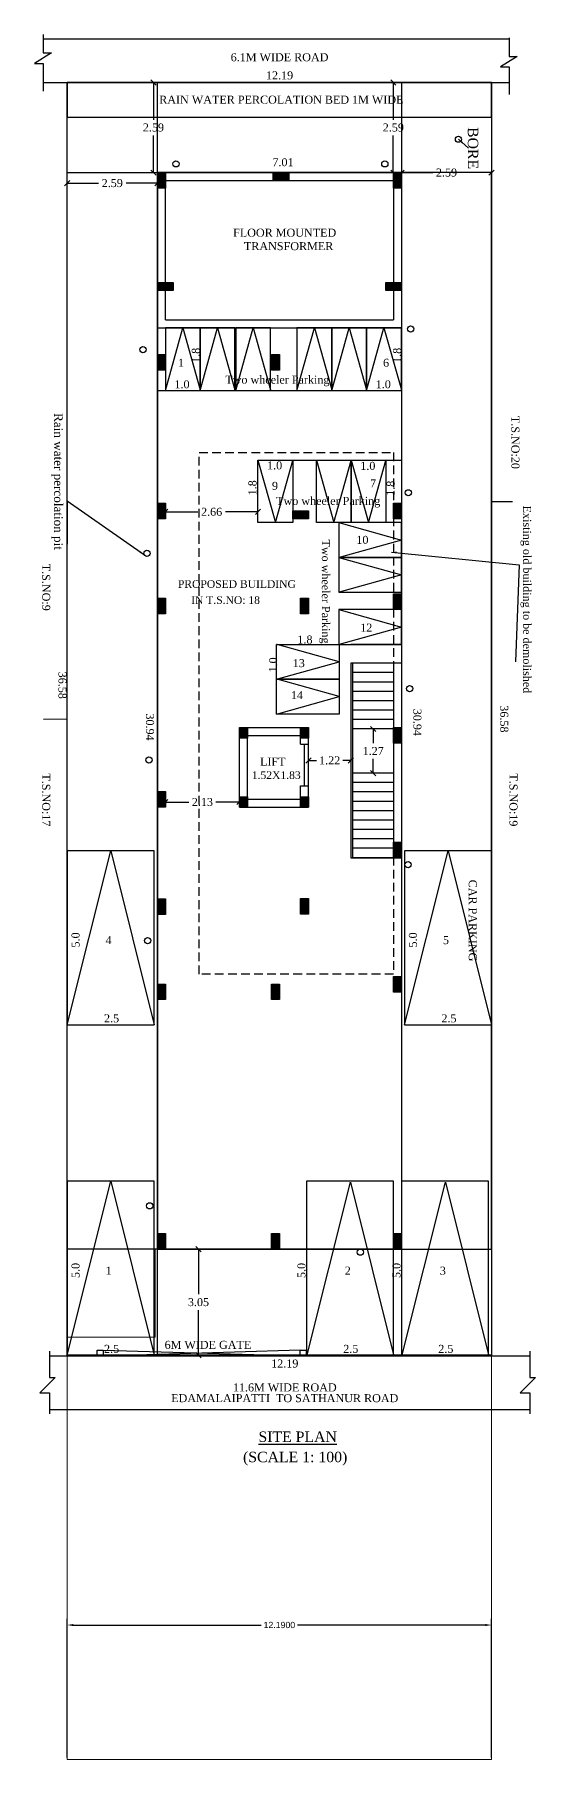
# Model space of a CAD drawing. Header units: metres. Extents: x 7608 to 7792, y -2400 to -2275.
# Drawn here: x 7716.26 to 7730.65, y -2400.38 to -2350.8 of the extents above; entities that cross this region are included whole.
import ezdxf

# ---------------------------------------------------------------- set-up
doc = ezdxf.new("R2010")
doc.units = ezdxf.units.M
doc.header["$MEASUREMENT"] = 0
doc.linetypes.add('HIDDEN', pattern=[0.375, 0.25, -0.125])
for name, color, linetype, plot in [('BLK_1_COVERED_AREA', 140, 'Continuous', False), ('PARKING_SLOT', 30, 'Continuous', False), ('TWO_WHEELER_PARKING', 2, 'Continuous', False)]:
    doc.layers.add(name, color=color, linetype=linetype, plot=plot)
for name, color, linetype in [('BLK_1_LVL_0_BLDG_FOOT_PRINT', 7, 'Continuous'), ('BLK_1_LVL_0_FRONT_SETBACK', 2, 'Continuous'), ('BLK_1_LVL_0_REAR_SETBACK', 7, 'Continuous'), ('BLK_1_LVL_0_SIDE_SETBACK1', 171, 'Continuous'), ('BLK_1_LVL_0_SIDE_SETBACK2', 7, 'Continuous'), ('PLOT_BOUNDARY', 70, 'Continuous')]:
    doc.layers.add(name, color=color, linetype=linetype)
doc.layers.add('ROAD_WIDTH', color=7, linetype='Continuous', lineweight=5)
doc.layers.add('WASTE_DISPOSAL', color=7, linetype='Continuous', lineweight=0)
doc.styles.add('Isa-', font='times.ttf')
doc.styles.get("Standard").update_dxf_attribs({"font": 'arial.ttf'})
doc.styles.add('STYLE2', font='times.ttf')
doc.dimstyles.new('ISO-25', dxfattribs={"dimscale": 0, "dimtxt": 0.23, "dimasz": 0.15, "dimexe": 1.25, "dimexo": 0.625, "dimgap": 0.11, "dimtad": 0, "dimtih": 1, "dimtoh": 1, "dimzin": 1, "dimdsep": 46, "dimtxsty": 'STYLE2', "dimblk": 'OBLIQUE', "dimcen": 0, "dimse1": 1, "dimse2": 1, "dimclrd": 1, "dimclrt": 3, "dimadec": 0, "dimazin": 2, "dimtfac": 1, "dimtix": 1, "dimtofl": 0, "dimtmove": 0, "dimatfit": 3, "dimfxl": 0, "dimtolj": 1, "dimarcsym": 0})
doc.dimstyles.get("Standard").update_dxf_attribs({"dimtxt": 0.18, "dimasz": 0.18, "dimexe": 0.18, "dimexo": 0.0625, "dimgap": 0.09, "dimtad": 0, "dimtih": 1, "dimtoh": 1, "dimdec": 4, "dimzin": 0, "dimdsep": 46, "dimtxsty": 'Standard', "dimcen": 0.09, "dimadec": 0, "dimazin": 0, "dimtfac": 1, "dimtdec": 4, "dimtofl": 0, "dimtmove": 0, "dimatfit": 3, "dimfxl": 0, "dimtolj": 1, "dimtzin": 0, "dimarcsym": 0})

# ---------------------------------------------------------------- blocks, each defined once
blk = doc.blocks.new('_Oblique')
at = {"color": 0, "linetype": 'ByBlock', "lineweight": -2}
blk.add_line((-0.5, -0.5), (0.5, 0.5), dxfattribs=at)
blk = doc.blocks.new('*D517')
at = {"color": 1, "lineweight": -2}
for p, q in [((7724.127, -2371.665), (7724.357, -2371.665)), ((7725.347, -2371.665), (7725.117, -2371.665))]:
    blk.add_line(p, q, dxfattribs=at)
at = {"layer": 'Defpoints', "color": 0}
for p in [(7724.127, -2371.395), (7724.127, -2371.665), (7725.347, -2371.665)]:
    blk.add_point(p, dxfattribs=at)
at = {"color": 1, "lineweight": -2, "xscale": 0.15, "yscale": 0.15, "zscale": 0.15, "rotation": 180}
blk.add_blockref('_Oblique', (7724.127, -2371.665), dxfattribs=at)
at = {"color": 1, "lineweight": -2, "xscale": 0.15, "yscale": 0.15, "zscale": 0.15}
blk.add_blockref('_Oblique', (7725.347, -2371.665), dxfattribs=at)
at = {"color": 3, "insert": (7724.737, -2371.665), "char_height": 0.23, "attachment_point": 5, "style": 'STYLE2'}
blk.add_mtext('\\A1;1.22', dxfattribs=at)
blk = doc.blocks.new('*D518')
at = {"color": 1, "lineweight": -2}
for p, q in [((7725.987, -2370.76), (7725.987, -2371.168)), ((7725.987, -2372.03), (7725.987, -2371.623))]:
    blk.add_line(p, q, dxfattribs=at)
at = {"layer": 'Defpoints', "color": 0}
for p in [(7725.982, -2370.76), (7725.987, -2370.76), (7725.982, -2372.03)]:
    blk.add_point(p, dxfattribs=at)
at = {"color": 1, "lineweight": -2, "xscale": 0.15, "yscale": 0.15, "zscale": 0.15}
for p, rotation in [((7725.987, -2370.76), 90), ((7725.987, -2372.03), 270)]:
    blk.add_blockref('_Oblique', p, dxfattribs=dict(at, rotation=rotation))
at = {"color": 3, "insert": (7725.987, -2371.395), "char_height": 0.23, "attachment_point": 5, "style": 'STYLE2'}
blk.add_mtext('\\A1;1.27', dxfattribs=at)
blk = doc.blocks.new('*D519')
at = {"color": 1, "lineweight": -2}
for p, q in [((7720.017, -2372.86), (7720.693, -2372.86)), ((7722.147, -2372.86), (7721.472, -2372.86))]:
    blk.add_line(p, q, dxfattribs=at)
at = {"layer": 'Defpoints', "color": 0}
for p in [(7720.017, -2372.785), (7722.147, -2372.71), (7722.147, -2372.86)]:
    blk.add_point(p, dxfattribs=at)
at = {"color": 1, "lineweight": -2, "xscale": 0.15, "yscale": 0.15, "zscale": 0.15, "rotation": 180}
blk.add_blockref('_Oblique', (7720.017, -2372.86), dxfattribs=at)
at = {"color": 1, "lineweight": -2, "xscale": 0.15, "yscale": 0.15, "zscale": 0.15}
blk.add_blockref('_Oblique', (7722.147, -2372.86), dxfattribs=at)
at = {"color": 3, "insert": (7721.082, -2372.86), "char_height": 0.23, "attachment_point": 5, "style": 'STYLE2'}
blk.add_mtext('\\A1;2.13', dxfattribs=at)
blk = doc.blocks.new('*D520')
at = {"color": 1, "lineweight": -2}
for p, q in [((7720.017, -2364.521), (7720.95, -2364.521)), ((7722.677, -2364.521), (7721.744, -2364.521))]:
    blk.add_line(p, q, dxfattribs=at)
at = {"layer": 'Defpoints', "color": 0}
for p in [(7720.017, -2364.72), (7722.677, -2364.521), (7722.677, -2364.72)]:
    blk.add_point(p, dxfattribs=at)
at = {"color": 1, "lineweight": -2, "xscale": 0.15, "yscale": 0.15, "zscale": 0.15, "rotation": 180}
blk.add_blockref('_Oblique', (7720.017, -2364.521), dxfattribs=at)
at = {"color": 1, "lineweight": -2, "xscale": 0.15, "yscale": 0.15, "zscale": 0.15}
blk.add_blockref('_Oblique', (7722.677, -2364.521), dxfattribs=at)
at = {"color": 3, "insert": (7721.347, -2364.521), "char_height": 0.23, "attachment_point": 5, "style": 'STYLE2'}
blk.add_mtext('\\A1;2.66', dxfattribs=at)
blk = doc.blocks.new('*D521')
at = {"color": 1, "lineweight": -2}
for p, q in [((7719.674, -2352.18), (7719.674, -2353.248)), ((7719.674, -2354.77), (7719.674, -2353.703))]:
    blk.add_line(p, q, dxfattribs=at)
at = {"layer": 'Defpoints', "color": 0}
for p in [(7719.674, -2352.18), (7719.787, -2352.18), (7719.787, -2354.77)]:
    blk.add_point(p, dxfattribs=at)
at = {"color": 1, "lineweight": -2, "xscale": 0.15, "yscale": 0.15, "zscale": 0.15}
for p, rotation in [((7719.674, -2352.18), 90), ((7719.674, -2354.77), 270)]:
    blk.add_blockref('_Oblique', p, dxfattribs=dict(at, rotation=rotation))
at = {"color": 3, "insert": (7719.674, -2353.475), "char_height": 0.23, "attachment_point": 5, "style": 'STYLE2'}
blk.add_mtext('\\A1;2.59', dxfattribs=at)
blk = doc.blocks.new('*D515')
at = {"color": 1, "lineweight": -2}
for p, q in [((7717.197, -2355.073), (7718.096, -2355.073)), ((7719.787, -2355.073), (7718.888, -2355.073))]:
    blk.add_line(p, q, dxfattribs=at)
at = {"layer": 'Defpoints', "color": 0}
for p in [(7717.197, -2354.77), (7719.787, -2354.77), (7717.197, -2355.073)]:
    blk.add_point(p, dxfattribs=at)
at = {"color": 1, "lineweight": -2, "xscale": 0.15, "yscale": 0.15, "zscale": 0.15, "rotation": 180}
blk.add_blockref('_Oblique', (7717.197, -2355.073), dxfattribs=at)
at = {"color": 1, "lineweight": -2, "xscale": 0.15, "yscale": 0.15, "zscale": 0.15}
blk.add_blockref('_Oblique', (7719.787, -2355.073), dxfattribs=at)
at = {"color": 3, "insert": (7718.492, -2355.073), "char_height": 0.23, "attachment_point": 5, "style": 'STYLE2'}
blk.add_mtext('\\A1;2.59', dxfattribs=at)
blk = doc.blocks.new('*D522')
at = {"color": 1, "lineweight": -2}
for p, q in [((7726.797, -2354.77), (7727.696, -2354.77)), ((7729.387, -2354.77), (7728.488, -2354.77))]:
    blk.add_line(p, q, dxfattribs=at)
at = {"layer": 'Defpoints', "color": 0}
for p in [(7726.797, -2354.77), (7729.387, -2354.77), (7729.387, -2354.77)]:
    blk.add_point(p, dxfattribs=at)
at = {"color": 1, "lineweight": -2, "xscale": 0.15, "yscale": 0.15, "zscale": 0.15, "rotation": 180}
blk.add_blockref('_Oblique', (7726.797, -2354.77), dxfattribs=at)
at = {"color": 1, "lineweight": -2, "xscale": 0.15, "yscale": 0.15, "zscale": 0.15}
blk.add_blockref('_Oblique', (7729.387, -2354.77), dxfattribs=at)
at = {"color": 3, "insert": (7728.092, -2354.77), "char_height": 0.23, "attachment_point": 5, "style": 'STYLE2'}
blk.add_mtext('\\A1;2.59', dxfattribs=at)
blk = doc.blocks.new('*D523')
at = {"color": 1, "lineweight": -2}
for p, q in [((7720.969, -2385.71), (7720.969, -2387.008)), ((7720.969, -2388.76), (7720.969, -2387.463))]:
    blk.add_line(p, q, dxfattribs=at)
at = {"layer": 'Defpoints', "color": 0}
for p in [(7720.969, -2385.71), (7721.784, -2385.71), (7721.784, -2388.76)]:
    blk.add_point(p, dxfattribs=at)
at = {"color": 1, "lineweight": -2, "xscale": 0.15, "yscale": 0.15, "zscale": 0.15}
for p, rotation in [((7720.969, -2385.71), 90), ((7720.969, -2388.76), 270)]:
    blk.add_blockref('_Oblique', p, dxfattribs=dict(at, rotation=rotation))
at = {"color": 3, "insert": (7720.969, -2387.235), "char_height": 0.23, "attachment_point": 5, "style": 'STYLE2'}
blk.add_mtext('\\A1;3.05', dxfattribs=at)
blk = doc.blocks.new('*D516')
at = {"color": 1, "lineweight": -2}
for p, q in [((7726.565, -2352.18), (7726.565, -2353.248)), ((7726.565, -2354.77), (7726.565, -2353.703))]:
    blk.add_line(p, q, dxfattribs=at)
at = {"layer": 'Defpoints', "color": 0}
for p in [(7726.565, -2352.18), (7726.565, -2352.18), (7726.797, -2354.77)]:
    blk.add_point(p, dxfattribs=at)
at = {"color": 1, "lineweight": -2, "xscale": 0.15, "yscale": 0.15, "zscale": 0.15}
for p, rotation in [((7726.565, -2352.18), 90), ((7726.565, -2354.77), 270)]:
    blk.add_blockref('_Oblique', p, dxfattribs=dict(at, rotation=rotation))
at = {"color": 3, "insert": (7726.565, -2353.475), "char_height": 0.23, "attachment_point": 5, "style": 'STYLE2'}
blk.add_mtext('\\A1;2.59', dxfattribs=at)
blk = doc.blocks.new('*D524')
at = {"layer": 'Defpoints', "color": 0}
for p in [(7717.197, -2396.514), (7717.197, -2400.379), (7729.387, -2400.379)]:
    blk.add_point(p, dxfattribs=at)
at = {"layer": 'ROAD_WIDTH', "color": 0, "lineweight": -2}
for p, q in [((7717.197, -2400.317), (7717.197, -2396.334)), ((7717.377, -2396.514), (7722.767, -2396.514)), ((7729.207, -2396.514), (7723.817, -2396.514)), ((7729.387, -2400.317), (7729.387, -2396.334))]:
    blk.add_line(p, q, dxfattribs=at)
at = {"layer": 'ROAD_WIDTH', "color": 0}
for points in [[(7717.377, -2396.484), (7717.377, -2396.544), (7717.197, -2396.514)], [(7729.207, -2396.484), (7729.207, -2396.544), (7729.387, -2396.514)]]:
    blk.add_solid(points, dxfattribs=at)
at = {"layer": 'ROAD_WIDTH', "color": 0, "insert": (7723.292, -2396.514), "char_height": 0.18, "attachment_point": 5}
blk.add_mtext('\\A1;12.1900', dxfattribs=at)

msp = doc.modelspace()

# ---------------------------------------------------------------- hatches: boundary and pattern name
h = msp.add_hatch(color=5)
h.dxf.hatch_style = 1
h.paths.add_polyline_path([(7719.78718, -2355.22035), (7720.01718, -2355.22035), (7720.01718, -2354.77035), (7719.78718, -2354.77035)])
h = msp.add_hatch(color=5)
h.dxf.hatch_style = 1
h.paths.add_polyline_path([(7723.11718, -2354.77035), (7723.11718, -2355.00035), (7723.56718, -2355.00035), (7723.56718, -2354.77035)])
h = msp.add_hatch(color=5)
h.dxf.hatch_style = 1
h.paths.add_polyline_path([(7726.56718, -2355.22035), (7726.79718, -2355.22035), (7726.79718, -2354.77035), (7726.56718, -2354.77035)])
h = msp.add_hatch(color=5)
h.dxf.hatch_style = 1
h.paths.add_polyline_path([(7719.78718, -2357.93035), (7719.78718, -2358.16035), (7720.23718, -2358.16035), (7720.23718, -2357.93035)])
h = msp.add_hatch(color=5)
h.dxf.hatch_style = 1
h.paths.add_polyline_path([(7726.34718, -2357.93035), (7726.34718, -2358.16035), (7726.79718, -2358.16035), (7726.79718, -2357.93035)])
h = msp.add_hatch(color=5)
h.dxf.hatch_style = 1
h.paths.add_polyline_path([(7719.78718, -2360.45035), (7720.01718, -2360.45035), (7720.01718, -2360.00035), (7719.78718, -2360.00035)])
h = msp.add_hatch(color=5)
h.dxf.hatch_style = 1
h.paths.add_polyline_path([(7723.06718, -2360.45035), (7723.29718, -2360.45035), (7723.29718, -2360.00035), (7723.06718, -2360.00035)])
h = msp.add_hatch(color=5)
h.dxf.hatch_style = 1
h.paths.add_polyline_path([(7719.78718, -2364.72035), (7720.01718, -2364.72035), (7720.01718, -2364.27035), (7719.78718, -2364.27035)])
h = msp.add_hatch(color=5)
h.dxf.hatch_style = 1
h.paths.add_polyline_path([(7726.56718, -2364.72035), (7726.79718, -2364.72035), (7726.79718, -2364.27035), (7726.56718, -2364.27035)])
h = msp.add_hatch(color=5)
h.dxf.hatch_style = 1
h.paths.add_polyline_path([(7723.67718, -2364.49035), (7723.67718, -2364.72035), (7724.12718, -2364.72035), (7724.12718, -2364.49035)])
h = msp.add_hatch(color=5)
h.dxf.hatch_style = 1
h.paths.add_polyline_path([(7726.56718, -2367.33035), (7726.79718, -2367.33035), (7726.79718, -2366.88035), (7726.56718, -2366.88035)])
h = msp.add_hatch(color=5)
h.dxf.hatch_style = 1
h.paths.add_polyline_path([(7719.78718, -2367.45035), (7720.01718, -2367.45035), (7720.01718, -2367.00035), (7719.78718, -2367.00035)])
h = msp.add_hatch(color=5)
h.dxf.hatch_style = 1
h.paths.add_polyline_path([(7723.89718, -2367.45035), (7724.12718, -2367.45035), (7724.12718, -2367.00035), (7723.89718, -2367.00035)])
h = msp.add_hatch(color=5)
h.dxf.hatch_style = 1
h.paths.add_polyline_path([(7722.14718, -2371.02035), (7722.37718, -2371.02035), (7722.37718, -2370.72035), (7722.14718, -2370.72035)])
h = msp.add_hatch(color=5)
h.dxf.hatch_style = 1
h.paths.add_polyline_path([(7723.89718, -2371.02035), (7724.12718, -2371.02035), (7724.12718, -2370.72035), (7723.89718, -2370.72035)])
h = msp.add_hatch(color=5)
h.dxf.hatch_style = 1
h.paths.add_polyline_path([(7726.56718, -2371.17035), (7726.79718, -2371.17035), (7726.79718, -2370.72035), (7726.56718, -2370.72035)])
h = msp.add_hatch(color=5)
h.dxf.hatch_style = 1
h.paths.add_polyline_path([(7719.78718, -2373.01035), (7720.01718, -2373.01035), (7720.01718, -2372.56035), (7719.78718, -2372.56035)])
h = msp.add_hatch(color=5)
h.dxf.hatch_style = 1
h.paths.add_polyline_path([(7722.14718, -2373.01035), (7722.37718, -2373.01035), (7722.37718, -2372.71035), (7722.14718, -2372.71035)])
h = msp.add_hatch(color=5)
h.dxf.hatch_style = 1
h.paths.add_polyline_path([(7723.89718, -2373.01035), (7724.12718, -2373.01035), (7724.12718, -2372.71035), (7723.89718, -2372.71035)])
h = msp.add_hatch(color=5)
h.dxf.hatch_style = 1
h.paths.add_polyline_path([(7726.56718, -2374.46035), (7726.79718, -2374.46035), (7726.79718, -2374.01035), (7726.56718, -2374.01035)])
h = msp.add_hatch(color=5)
h.dxf.hatch_style = 1
h.paths.add_polyline_path([(7719.78718, -2376.09035), (7720.01718, -2376.09035), (7720.01718, -2375.64035), (7719.78718, -2375.64035)])
h = msp.add_hatch(color=5)
h.dxf.hatch_style = 1
h.paths.add_polyline_path([(7723.89718, -2376.08035), (7724.12718, -2376.08035), (7724.12718, -2375.63035), (7723.89718, -2375.63035)])
h = msp.add_hatch(color=5)
h.dxf.hatch_style = 1
h.paths.add_polyline_path([(7719.78718, -2378.54035), (7720.01718, -2378.54035), (7720.01718, -2378.09035), (7719.78718, -2378.09035)])
h = msp.add_hatch(color=5)
h.dxf.hatch_style = 1
h.paths.add_polyline_path([(7723.06718, -2378.54035), (7723.29718, -2378.54035), (7723.29718, -2378.09035), (7723.06718, -2378.09035)])
h = msp.add_hatch(color=5)
h.dxf.hatch_style = 1
h.paths.add_polyline_path([(7726.56718, -2378.32035), (7726.79718, -2378.32035), (7726.79718, -2377.87035), (7726.56718, -2377.87035)])
h = msp.add_hatch(color=5)
h.dxf.hatch_style = 1
h.paths.add_polyline_path([(7719.78718, -2385.71035), (7720.01718, -2385.71035), (7720.01718, -2385.26035), (7719.78718, -2385.26035)])
h = msp.add_hatch(color=5)
h.dxf.hatch_style = 1
h.paths.add_polyline_path([(7723.06718, -2385.71035), (7723.29718, -2385.71035), (7723.29718, -2385.26035), (7723.06718, -2385.26035)])
h = msp.add_hatch(color=5)
h.dxf.hatch_style = 1
h.paths.add_polyline_path([(7726.56718, -2385.71035), (7726.79718, -2385.71035), (7726.79718, -2385.26035), (7726.56718, -2385.26035)])

# ---------------------------------------------------------------- linework, layer by layer
at = {"color": 7}
for p, q in [((7716.50499, -2350.80019), (7716.50499, -2351.33079)), ((7716.50499, -2350.92389), (7729.88769, -2350.92389)), ((7729.88769, -2350.89998), (7729.88769, -2351.43058)), ((7716.7432, -2351.33079), (7716.25996, -2351.63011)), ((7716.50499, -2351.33079), (7716.7432, -2351.33079)), ((7730.12591, -2351.43058), (7729.64266, -2351.7299)), ((7729.88769, -2351.43058), (7730.12591, -2351.43058)), ((7716.25996, -2351.63011), (7716.50499, -2351.63011)), ((7716.50499, -2351.63011), (7716.50499, -2352.42602)), ((7729.64266, -2351.7299), (7729.88769, -2351.7299)), ((7729.88769, -2351.7299), (7729.88769, -2352.52581)), ((7716.50499, -2352.18035), (7729.88769, -2352.18035)), ((7729.38718, -2364.21803), (7729.98521, -2364.21803)), ((7717.19718, -2370.47912), (7716.52084, -2370.49162)), ((7723.89325, -2388.61406), (7718.23291, -2388.7836)), ((7718.23291, -2388.61854), (7723.89325, -2388.77912))]:
    msp.add_line(p, q, dxfattribs=at)
for p, q in [((7720.01718, -2355.00035), (7726.56718, -2355.00035)), ((7720.01718, -2359.00035), (7720.01718, -2355.00035)), ((7726.56718, -2355.00035), (7726.56718, -2359.00035)), ((7719.78718, -2359.23035), (7726.79718, -2359.23035)), ((7720.01718, -2359.00035), (7726.56718, -2359.00035)), ((7726.79718, -2368.33035), (7725.34718, -2368.33035)), ((7725.39718, -2368.33035), (7726.56718, -2368.33035)), ((7725.34718, -2368.87035), (7725.34718, -2374.46035)), ((7726.79718, -2368.87035), (7725.34718, -2368.87035)), ((7725.39718, -2368.87035), (7725.39718, -2374.46035)), ((7726.56718, -2368.87035), (7726.56718, -2374.46035)), ((7726.56718, -2369.14035), (7725.39718, -2369.14035)), ((7726.56718, -2369.41035), (7725.39718, -2369.41035)), ((7726.56718, -2369.68035), (7725.39718, -2369.68035)), ((7726.56718, -2369.95035), (7725.39718, -2369.95035)), ((7726.56718, -2370.22035), (7725.39718, -2370.22035)), ((7722.14718, -2370.72035), (7724.12718, -2370.72035)), ((7722.14718, -2373.01035), (7722.14718, -2370.72035)), ((7724.12718, -2373.01035), (7724.12718, -2370.72035)), ((7726.56718, -2370.49035), (7725.39718, -2370.49035)), ((7726.56718, -2370.76035), (7725.39718, -2370.76035)), ((7722.37718, -2370.95035), (7723.89718, -2370.95035)), ((7722.37718, -2372.78035), (7722.37718, -2370.95035)), ((7723.89718, -2371.19637), (7723.89718, -2370.95035)), ((7726.56718, -2372.03035), (7725.39718, -2372.03035)), ((7726.56718, -2372.30035), (7725.39718, -2372.30035)), ((7722.37718, -2372.78035), (7723.89718, -2372.78035)), ((7723.89718, -2372.78035), (7723.89718, -2372.39637)), ((7726.56718, -2372.57035), (7725.39718, -2372.57035)), ((7726.56718, -2372.84035), (7725.39718, -2372.84035)), ((7722.14718, -2373.01035), (7724.12718, -2373.01035)), ((7726.56718, -2373.11035), (7725.39718, -2373.11035)), ((7726.56718, -2373.38035), (7725.39718, -2373.38035)), ((7726.56718, -2373.65035), (7725.39718, -2373.65035)), ((7726.56718, -2373.92035), (7725.39718, -2373.92035)), ((7726.56718, -2374.19035), (7725.39718, -2374.19035)), ((7725.34718, -2374.46035), (7726.79718, -2374.46035)), ((7726.79718, -2374.46035), (7725.39718, -2374.46035))]:
    msp.add_line(p, q)
at = {"color": 2}
for p, q in [((7719.78718, -2361.03035), (7726.79718, -2361.03035)), ((7722.67718, -2363.03035), (7726.79718, -2363.03035)), ((7723.89718, -2371.19637), (7724.12718, -2371.19637)), ((7724.01218, -2372.39637), (7724.01218, -2371.19637)), ((7723.89718, -2372.39637), (7724.12718, -2372.39637))]:
    msp.add_line(p, q, dxfattribs=at)
at = {"color": 4}
for p, q in [((7716.69248, -2388.64159), (7716.69248, -2389.39523)), ((7730.48945, -2388.64159), (7730.48945, -2389.39523)), ((7716.69248, -2388.77912), (7730.48945, -2388.77912)), ((7717.19718, -2388.77912), (7729.69718, -2388.77912)), ((7716.85073, -2389.39523), (7716.41086, -2389.83599)), ((7716.69248, -2389.39523), (7716.85073, -2389.39523)), ((7730.64771, -2389.39523), (7730.20783, -2389.83599)), ((7730.48945, -2389.39523), (7730.64771, -2389.39523)), ((7716.41086, -2389.83599), (7716.69248, -2389.83599)), ((7716.69248, -2389.83599), (7716.69248, -2390.43962)), ((7730.20783, -2389.83599), (7730.48945, -2389.83599)), ((7730.48945, -2389.83599), (7730.48945, -2390.43962)), ((7716.69248, -2390.32398), (7730.48945, -2390.32398))]:
    msp.add_line(p, q, dxfattribs=at)
at = {"color": 7}
for points in [[(7717.19718, -2352.18035), (7729.38718, -2352.18035), (7729.38718, -2388.76035), (7717.19718, -2388.76035)], [(7717.19718, -2353.17985), (7729.38718, -2353.17985), (7729.38729, -2352.18035), (7717.19718, -2352.18035)], [(7719.78718, -2354.77035), (7726.79718, -2354.77035), (7726.79718, -2385.71035), (7719.78718, -2385.71035)], [(7718.23291, -2388.7836), (7718.06308, -2388.7836), (7718.06308, -2388.61854), (7718.23291, -2388.61854)], [(7724.06308, -2388.77912), (7723.89325, -2388.77912), (7723.89325, -2388.61406), (7724.06308, -2388.61406)]]:
    msp.add_lwpolyline(points, close=True, dxfattribs=at)
at = {"color": 5}
for points in [[(7719.78718, -2354.77035), (7720.01718, -2354.77035), (7720.01718, -2355.22035), (7719.78718, -2355.22035)], [(7723.56718, -2354.77035), (7723.56718, -2355.00035), (7723.11718, -2355.00035), (7723.11718, -2354.77035)], [(7726.56718, -2354.77035), (7726.79718, -2354.77035), (7726.79718, -2355.22035), (7726.56718, -2355.22035)], [(7720.23718, -2357.93035), (7720.23718, -2358.16035), (7719.78718, -2358.16035), (7719.78718, -2357.93035)], [(7726.79718, -2357.93035), (7726.79718, -2358.16035), (7726.34718, -2358.16035), (7726.34718, -2357.93035)], [(7719.78718, -2360.00035), (7720.01718, -2360.00035), (7720.01718, -2360.45035), (7719.78718, -2360.45035)], [(7723.06718, -2360.00035), (7723.29718, -2360.00035), (7723.29718, -2360.45035), (7723.06718, -2360.45035)], [(7719.78718, -2364.27035), (7720.01718, -2364.27035), (7720.01718, -2364.72035), (7719.78718, -2364.72035)], [(7726.56718, -2364.27035), (7726.79718, -2364.27035), (7726.79718, -2364.72035), (7726.56718, -2364.72035)], [(7724.12718, -2364.49035), (7724.12718, -2364.72035), (7723.67718, -2364.72035), (7723.67718, -2364.49035)], [(7726.56718, -2366.88035), (7726.79718, -2366.88035), (7726.79718, -2367.33035), (7726.56718, -2367.33035)], [(7719.78718, -2367.00035), (7720.01718, -2367.00035), (7720.01718, -2367.45035), (7719.78718, -2367.45035)], [(7723.89718, -2367.00035), (7724.12718, -2367.00035), (7724.12718, -2367.45035), (7723.89718, -2367.45035)], [(7722.14718, -2370.72035), (7722.37718, -2370.72035), (7722.37718, -2371.02035), (7722.14718, -2371.02035)], [(7723.89718, -2370.72035), (7724.12718, -2370.72035), (7724.12718, -2371.02035), (7723.89718, -2371.02035)], [(7726.56718, -2370.72035), (7726.79718, -2370.72035), (7726.79718, -2371.17035), (7726.56718, -2371.17035)], [(7719.78718, -2372.56035), (7720.01718, -2372.56035), (7720.01718, -2373.01035), (7719.78718, -2373.01035)], [(7722.14718, -2372.71035), (7722.37718, -2372.71035), (7722.37718, -2373.01035), (7722.14718, -2373.01035)], [(7723.89718, -2372.71035), (7724.12718, -2372.71035), (7724.12718, -2373.01035), (7723.89718, -2373.01035)], [(7726.56718, -2374.01035), (7726.79718, -2374.01035), (7726.79718, -2374.46035), (7726.56718, -2374.46035)], [(7719.78718, -2375.64035), (7720.01718, -2375.64035), (7720.01718, -2376.09035), (7719.78718, -2376.09035)], [(7723.89718, -2375.63035), (7724.12718, -2375.63035), (7724.12718, -2376.08035), (7723.89718, -2376.08035)], [(7719.78718, -2378.09035), (7720.01718, -2378.09035), (7720.01718, -2378.54035), (7719.78718, -2378.54035)], [(7723.06718, -2378.09035), (7723.29718, -2378.09035), (7723.29718, -2378.54035), (7723.06718, -2378.54035)], [(7726.56718, -2377.87035), (7726.79718, -2377.87035), (7726.79718, -2378.32035), (7726.56718, -2378.32035)], [(7719.78718, -2385.26035), (7720.01718, -2385.26035), (7720.01718, -2385.71035), (7719.78718, -2385.71035)], [(7723.06718, -2385.26035), (7723.29718, -2385.26035), (7723.29718, -2385.71035), (7723.06718, -2385.71035)], [(7726.56718, -2385.26035), (7726.79718, -2385.26035), (7726.79718, -2385.71035), (7726.56718, -2385.71035)]]:
    msp.add_lwpolyline(points, close=True, dxfattribs=at)
for points in [[(7720.01718, -2361.03035), (7720.51718, -2359.23035), (7721.01718, -2361.01661), (7721.01718, -2361.03035)], [(7721.01718, -2361.03035), (7721.51718, -2359.23035), (7722.01718, -2361.01661), (7722.01718, -2361.03035)], [(7722.04023, -2361.02811), (7722.54023, -2359.22811), (7723.04023, -2361.01437), (7723.04023, -2361.02811)], [(7723.79718, -2361.03035), (7724.29718, -2359.23035), (7724.79718, -2361.01661), (7724.79718, -2361.03035)], [(7724.79718, -2361.03035), (7725.29718, -2359.23035), (7725.79718, -2361.01661), (7725.79718, -2361.03035)], [(7725.79718, -2361.03035), (7726.29718, -2359.23035), (7726.79718, -2361.01661), (7726.79718, -2361.03035)], [(7722.67718, -2363.03035), (7723.17718, -2364.83035), (7723.67718, -2363.04409), (7723.67718, -2363.03035)], [(7724.35401, -2363.03035), (7724.85401, -2364.83035), (7725.35401, -2363.04409), (7725.35401, -2363.03035)], [(7725.35401, -2363.03035), (7725.85401, -2364.83035), (7726.35401, -2363.04409), (7726.35401, -2363.03035)], [(7724.99718, -2364.83035), (7726.79718, -2365.33035), (7725.01092, -2365.83035), (7724.99718, -2365.83035)], [(7724.99718, -2365.83035), (7726.79718, -2366.33035), (7725.01092, -2366.83035), (7724.99718, -2366.83035)], [(7724.99718, -2367.33035), (7726.79718, -2367.83035), (7725.01092, -2368.33035), (7724.99718, -2368.33035)], [(7723.21092, -2369.33035), (7725.01092, -2368.83035), (7723.22466, -2368.33035), (7723.21092, -2368.33035)], [(7723.21092, -2370.33035), (7725.01092, -2369.83035), (7723.22466, -2369.33035), (7723.21092, -2369.33035)]]:
    msp.add_lwpolyline(points)
at = {"color": 7, "linetype": 'HIDDEN'}
msp.add_lwpolyline([(7720.98718, -2362.80985), (7726.56718, -2362.80985), (7726.56718, -2377.80985), (7720.98718, -2377.80985)], close=True, dxfattribs=at)
at = {"color": 7}
for points in [[(7717.19719, -2379.26035), (7718.44719, -2374.26035), (7719.69719, -2379.26035)], [(7726.88718, -2379.26035), (7728.13718, -2374.26035), (7729.38718, -2379.26035)], [(7717.19719, -2388.76035), (7718.44719, -2383.76035), (7719.69719, -2388.76035)], [(7724.08124, -2388.78764), (7725.33124, -2383.78764), (7726.58124, -2388.78764)], [(7726.81124, -2388.78764), (7728.06124, -2383.78764), (7729.31124, -2388.78764)]]:
    msp.add_lwpolyline(points, dxfattribs=at)
at = {"color": 1, "lineweight": 25}
for centre, radius in [((7728.43487, -2353.81005), 0.08793), ((7720.32121, -2354.51836), 0.08941), ((7720.32121, -2354.51836), 0.08941), ((7726.32121, -2354.51836), 0.08941), ((7726.32121, -2354.51836), 0.08941), ((7727.06032, -2359.26267), 0.08941), ((7727.06032, -2359.26267), 0.08941), ((7719.3736, -2359.86113), 0.08941), ((7719.3736, -2359.86113), 0.08941), ((7726.99456, -2363.97203), 0.08941), ((7726.99456, -2363.97203), 0.08941), ((7719.48885, -2365.71528), 0.08941), ((7719.48885, -2365.71528), 0.08941), ((7727.03343, -2369.60098), 0.08941), ((7727.03343, -2369.60098), 0.08941), ((7719.54527, -2371.6534), 0.08941), ((7719.54527, -2371.6534), 0.08941), ((7719.50845, -2376.84165), 0.08941), ((7719.50845, -2376.84165), 0.08941), ((7719.56527, -2384.46514), 0.08941), ((7719.56527, -2384.46514), 0.08941), ((7725.61626, -2385.79782), 0.08941), ((7725.61626, -2385.79782), 0.08941)]:
    msp.add_circle(centre, radius, dxfattribs=at)
at = {"color": 30, "linetype": 'Continuous'}
msp.add_circle((7726.98847, -2374.66205), 0.08941, dxfattribs=at)
msp.add_circle((7726.98847, -2374.66205), 0.08941, dxfattribs=at)
at = {"layer": 'BLK_1_COVERED_AREA', "color": 140}
msp.add_lwpolyline([(7719.78718, -2354.77035), (7726.79718, -2354.77035), (7726.79718, -2385.71035), (7719.78718, -2385.71035)], close=True, dxfattribs=at)
at = {"layer": 'BLK_1_LVL_0_BLDG_FOOT_PRINT', "color": 1}
msp.add_lwpolyline([(7719.78718, -2354.77035), (7726.79718, -2354.77035), (7726.79718, -2385.71035), (7719.78718, -2385.71035)], close=True, dxfattribs=at)
at = {"layer": 'BLK_1_LVL_0_FRONT_SETBACK', "color": 2}
msp.add_lwpolyline([(7719.78718, -2385.71035), (7726.79718, -2385.71035), (7726.79718, -2388.76035), (7719.78718, -2388.76035)], close=True, dxfattribs=at)
at = {"layer": 'BLK_1_LVL_0_REAR_SETBACK', "color": 11}
msp.add_lwpolyline([(7719.78718, -2352.18035), (7726.79718, -2352.18035), (7726.79718, -2354.77035), (7719.78718, -2354.77035)], close=True, dxfattribs=at)
at = {"layer": 'BLK_1_LVL_0_SIDE_SETBACK1', "color": 171}
msp.add_lwpolyline([(7717.19718, -2354.77035), (7719.78718, -2354.77035), (7719.78718, -2385.71035), (7717.19718, -2385.71035)], close=True, dxfattribs=at)
at = {"layer": 'BLK_1_LVL_0_SIDE_SETBACK2', "color": 102}
msp.add_lwpolyline([(7726.79718, -2385.71035), (7729.38718, -2385.71035), (7729.38718, -2354.77035), (7726.79718, -2354.77035)], close=True, dxfattribs=at)
at = {"layer": 'PARKING_SLOT', "color": 30, "linetype": 'Continuous'}
for points in [[(7717.19719, -2379.26035), (7719.69719, -2379.26035), (7719.69719, -2374.26035), (7717.19719, -2374.26035)], [(7726.88718, -2379.26035), (7729.38718, -2379.26035), (7729.38718, -2374.26035), (7726.88718, -2374.26035)], [(7717.19719, -2388.76035), (7719.69719, -2388.76035), (7719.69719, -2383.76035), (7717.19719, -2383.76035)], [(7724.06718, -2388.76035), (7726.56718, -2388.76035), (7726.56718, -2383.76035), (7724.06718, -2383.76035)], [(7726.79718, -2388.76035), (7729.29718, -2388.76035), (7729.29718, -2383.76035), (7726.79718, -2383.76035)]]:
    msp.add_lwpolyline(points, close=True, dxfattribs=at)
at = {"layer": 'PLOT_BOUNDARY', "linetype": 'ByBlock'}
msp.add_lwpolyline([(7729.38718, -2388.76035), (7717.19719, -2388.76035), (7717.19719, -2352.18035), (7729.38718, -2352.18035)], close=True, dxfattribs=at)
at = {"layer": 'ROAD_WIDTH', "color": 2}
msp.add_lwpolyline([(7729.38718, -2400.37912), (7717.19718, -2400.37912), (7717.19718, -2388.77912), (7729.38718, -2388.77912)], close=True, dxfattribs=at)
at = {"layer": 'TWO_WHEELER_PARKING', "color": 2, "linetype": 'Continuous'}
msp.add_lwpolyline([(7721.01718, -2359.23035), (7720.01718, -2359.23035), (7720.01718, -2361.03035), (7721.01718, -2361.03035)], close=True, dxfattribs=at)
at = {"layer": 'TWO_WHEELER_PARKING', "color": 2}
for points in [[(7722.01718, -2359.23035), (7721.01718, -2359.23035), (7721.01718, -2361.03035), (7722.01718, -2361.03035)], [(7723.04023, -2359.22811), (7722.04023, -2359.22811), (7722.04023, -2361.02811), (7723.04023, -2361.02811)], [(7724.79718, -2359.23035), (7723.79718, -2359.23035), (7723.79718, -2361.03035), (7724.79718, -2361.03035)], [(7725.79718, -2359.23035), (7724.79718, -2359.23035), (7724.79718, -2361.03035), (7725.79718, -2361.03035)], [(7726.79718, -2359.23035), (7725.79718, -2359.23035), (7725.79718, -2361.03035), (7726.79718, -2361.03035)], [(7723.67718, -2364.83035), (7722.67718, -2364.83035), (7722.67718, -2363.03035), (7723.67718, -2363.03035)], [(7725.35401, -2364.83035), (7724.35401, -2364.83035), (7724.35401, -2363.03035), (7725.35401, -2363.03035)], [(7726.35401, -2364.83035), (7725.35401, -2364.83035), (7725.35401, -2363.03035), (7726.35401, -2363.03035)], [(7726.79718, -2365.83035), (7726.79718, -2364.83035), (7724.99718, -2364.83035), (7724.99718, -2365.83035)], [(7726.79718, -2366.83035), (7726.79718, -2365.83035), (7724.99718, -2365.83035), (7724.99718, -2366.83035)], [(7726.79718, -2368.33035), (7726.79718, -2367.33035), (7724.99718, -2367.33035), (7724.99718, -2368.33035)], [(7725.01092, -2368.33035), (7725.01092, -2369.33035), (7723.21092, -2369.33035), (7723.21092, -2368.33035)], [(7725.01092, -2369.33035), (7725.01092, -2370.33035), (7723.21092, -2370.33035), (7723.21092, -2369.33035)]]:
    msp.add_lwpolyline(points, close=True, dxfattribs=at)
at = {"layer": 'WASTE_DISPOSAL', "color": 2}
msp.add_lwpolyline([(7717.19719, -2388.24035), (7719.72719, -2388.24035), (7719.72719, -2385.71035), (7717.19719, -2385.71035)], close=True, dxfattribs=at)

# ---------------------------------------------------------------- texts
at = {"color": 3}
for s, height, style, p in [('RAIN WATER PERCOLATION BED 1M WIDE', 0.23, 'STYLE2', (7719.84151, -2352.78771)), ('PROPOSED BUILDING', 0.22, 'Isa-', (7720.37845, -2366.70412)), ('IN T.S.NO: 18', 0.22, 'Isa-', (7720.75912, -2367.16553)), ('1.52X1.83', 0.22, 'Isa-', (7722.50163, -2372.19711))]:
    msp.add_text(s, height=height, dxfattribs=dict(at, style=style)).set_placement(p)
at = {"color": 3, "style": 'STYLE2'}
msp.add_text('BORE', height=0.3, rotation=270, dxfattribs=at).set_placement((7728.70508, -2353.46125))
at = {"color": 6, "style": 'Isa-'}
for s, p in [('FLOOR MOUNTED', (7721.96305, -2356.61126)), ('TRANSFORMER', (7722.2739, -2356.99791)), ('1', (7720.38266, -2360.35086)), ('6', (7726.27017, -2360.35078)), ('1.0', (7720.27887, -2360.96752)), ('Two wheeler Parking', (7721.73955, -2360.83455)), ('1.0', (7726.05887, -2360.96752)), ('1.0', (7722.93887, -2363.29892)), ('1.0', (7725.61569, -2363.31266)), ('9', (7723.07829, -2363.88746)), ('7', (7725.89692, -2363.81441)), ('Two wheeler Parking', (7723.19998, -2364.32039)), ('10', (7725.5034, -2365.44011)), ('12', (7725.61451, -2367.96296)), ('1.8', (7723.80977, -2368.30601)), ('13', (7723.67499, -2368.98287)), ('14', (7723.6232, -2369.90302)), ('LIFT', (7722.7357, -2371.81376)), ('4', (7718.30006, -2376.94467)), ('5', (7727.99006, -2376.94467)), ('2.5', (7718.25627, -2379.19176)), ('2.5', (7727.94627, -2379.19176)), ('1', (7718.30006, -2386.44467)), ('2', (7725.17006, -2386.44467)), ('3', (7727.90006, -2386.44467)), ('2.5', (7718.25627, -2388.69176)), ('2.5', (7725.12627, -2388.69176)), ('2.5', (7727.85627, -2388.69176))]:
    msp.add_text(s, height=0.23, dxfattribs=at).set_placement(p)
for s, rotation, p in [('1.8', 89.274326, (7721.00266, -2360.24033)), ('1.8', 89.274326, (7726.78266, -2360.24033)), ('1.8', 89.274326, (7722.63034, -2364.0472)), ('1.8', 89.274326, (7726.60128, -2364.06093)), ('Two wheeler Parking', 270, (7724.5125, -2365.31426)), ('1.0', 89.274326, (7723.22287, -2369.13776)), ('CAR PARKING', 270, (7728.73311, -2375.0931)), ('5.0', 90, (7717.55228, -2377.04076)), ('5.0', 90, (7727.24228, -2377.04076)), ('5.0', 90, (7717.55228, -2386.54076)), ('5.0', 90, (7724.03985, -2386.54076)), ('5.0', 90, (7726.76985, -2386.54076))]:
    msp.add_text(s, height=0.23, rotation=rotation, dxfattribs=at).set_placement(p)
at = {"color": 4, "style": 'Isa-'}
msp.add_text('Rain water percolation pit', height=0.25, rotation=270, dxfattribs=at).set_placement((7716.82109, -2361.6818))
msp.add_text('6M WIDE GATE', height=0.23, dxfattribs=at).set_placement((7719.99625, -2388.57627))
at = {"color": 3, "lineweight": 25, "style": 'Isa-'}
for s, p in [('%%USITE PLAN', (7722.69093, -2391.25188)), ('(SCALE 1: 100)', (7722.24823, -2391.83388))]:
    msp.add_text(s, height=0.3, dxfattribs=at).set_placement(p)
at = {"color": 3, "char_height": 0.23, "attachment_point": 5, "style": 'STYLE2'}
for s, insert in [('\\A1;6.1M WIDE ROAD', (7723.29724, -2351.4562)), ('\\A1;12.19', (7723.29724, -2351.9776)), ('\\A1;7.01', (7723.39505, -2354.47316)), ('\\A1;12.19', (7723.44718, -2389.00097)), ('\\A1;11.6M WIDE ROAD', (7723.44718, -2389.6877)), ('\\A1;EDAMALAIPATTI  TO SATHANUR ROAD', (7723.44718, -2389.99537))]:
    msp.add_mtext(s, dxfattribs=dict(at, insert=insert))
at = {"color": 3, "char_height": 0.23, "attachment_point": 5, "rotation": 270, "style": 'STYLE2'}
for s, insert in [('\\A1;T.S.NO:20', (7730.06966, -2362.52418)), ('\\A1;Existing old building to be demolished', (7730.36964, -2367.03784)), ('\\A1;T.S.NO:9', (7716.59344, -2366.68755)), ('\\A1;36.58', (7717.06193, -2369.50433)), ('\\A1;30.94', (7719.5752, -2370.70449)), ('\\A1;30.94', (7727.25434, -2370.57067)), ('\\A1;36.58', (7729.74838, -2370.47096)), ('\\A1;T.S.NO:17', (7716.59344, -2372.79804)), ('\\A1;T.S.NO:19', (7730.01453, -2372.79804))]:
    msp.add_mtext(s, dxfattribs=dict(at, insert=insert))

# ---------------------------------------------------------------- dimensions: what is measured, and where the dimension line sits
at = {"color": 7}
for base, p1, p2, picture, middle in [((7719.67403, -2352.18035), (7719.78718, -2354.77035), (7719.78718, -2352.18035), '*D521', (7719.67403, -2353.47535)), ((7726.56538, -2352.18035), (7726.79718, -2354.77035), (7726.56538, -2352.18035), '*D516', (7726.56538, -2353.47535)), ((7720.9688, -2385.71035), (7721.78396, -2388.76035), (7721.78396, -2385.71035), '*D523', (7720.9688, -2387.23535))]:
    dim = msp.add_linear_dim(base=base, p1=p1, p2=p2, angle=90, dimstyle='ISO-25', override={"dimscale": 1}, dxfattribs=at)
    dim.commit()
    dim.dimension.update_dxf_attribs({"geometry": picture, "text_midpoint": middle})
for base, p1, p2, picture, middle in [((7717.19718, -2355.07278), (7719.78718, -2354.77035), (7717.19718, -2354.77035), '*D515', (7718.49218, -2355.07278)), ((7729.38718, -2354.77035), (7726.79718, -2354.77035), (7729.38718, -2354.77035), '*D522', (7728.09218, -2354.77035))]:
    dim = msp.add_linear_dim(base=base, p1=p1, p2=p2, dimstyle='ISO-25', override={"dimscale": 1}, dxfattribs=at)
    dim.commit()
    dim.dimension.update_dxf_attribs({"geometry": picture, "text_midpoint": middle})
at = {"color": 2}
for base, p1, p2, picture, middle in [((7722.67718, -2364.52113), (7720.01718, -2364.72035), (7722.67718, -2364.72035), '*D520', (7721.34718, -2364.52113)), ((7724.12718, -2371.66535), (7725.34718, -2371.66535), (7724.12718, -2371.39535), '*D517', (7724.73718, -2371.66535)), ((7722.14718, -2372.86035), (7720.01718, -2372.78535), (7722.14718, -2372.71035), '*D519', (7721.08218, -2372.86035))]:
    dim = msp.add_linear_dim(base=base, p1=p1, p2=p2, dimstyle='ISO-25', override={"dimscale": 1}, dxfattribs=at)
    dim.commit()
    dim.dimension.update_dxf_attribs({"geometry": picture, "text_midpoint": middle})
dim = msp.add_linear_dim(base=(7725.98742, -2370.76035), p1=(7725.98218, -2372.03035), p2=(7725.98218, -2370.76035), angle=90, dimstyle='ISO-25', override={"dimscale": 1}, dxfattribs=at)
dim.commit()
dim.dimension.update_dxf_attribs({"geometry": '*D518', "text_midpoint": (7725.98742, -2371.39535)})
at = {"layer": 'ROAD_WIDTH', "color": 2}
dim = msp.add_linear_dim(base=(7717.19718, -2396.51353), p1=(7729.38718, -2400.37912), p2=(7717.19718, -2400.37912), dimstyle='Standard', dxfattribs=at)
dim.commit()
dim.dimension.update_dxf_attribs({"geometry": '*D524', "text_midpoint": (7723.29218, -2396.51353)})

# ---------------------------------------------------------------- leaders
msp.add_leader([(7728.43487, -2353.81005), (7728.7253, -2354.07136)], dimstyle='ISO-25', override={"dimscale": 1})
at = {"color": 7}
for points in [[(7719.41451, -2365.76373), (7717.19588, -2364.21708), (7717.19588, -2365.44811)], [(7726.51151, -2365.67532), (7730.17589, -2366.03884), (7730.07043, -2368.83058)]]:
    msp.add_leader(points, dimstyle='ISO-25', override={"dimscale": 1}, dxfattribs=at)

doc.saveas('drawing.dxf')
